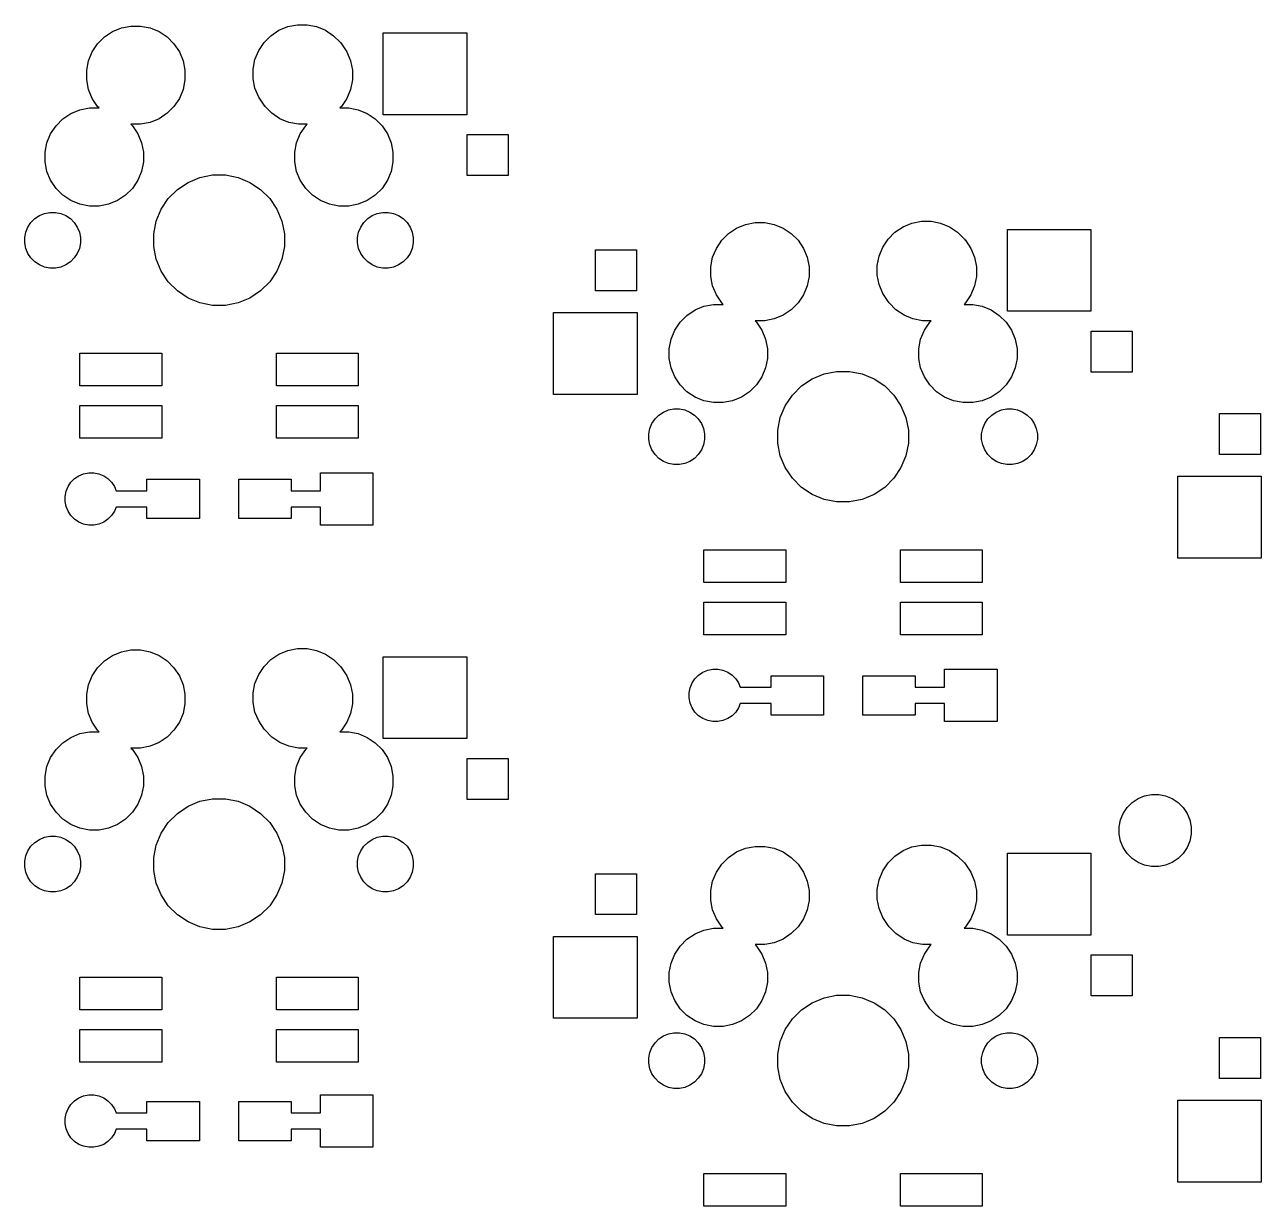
# Model space of a CAD drawing. Extents: x -9 to 124, y -88 to 15.
# Drawn here: x 51.22 to 88.97, y -21.5 to 14.58 of the extents above; entities that cross this region are included whole.
import ezdxf

# ---------------------------------------------------------------- set-up
doc = ezdxf.new("R2010")
doc.units = 0
doc.layers.add('BLACK', color=7, linetype='CONTINUOUS')

msp = doc.modelspace()

# ---------------------------------------------------------------- linework, layer by layer
at = {"layer": 'BLACK', "linetype": 'CONTINUOUS'}
for p, q in [((53.6538, 14.2051), (53.8995, 14.3693)), ((53.8995, 14.3693), (54.1725, 14.4824)), ((54.1725, 14.4824), (54.4623, 14.54)), ((54.4623, 14.54), (54.7577, 14.54)), ((54.7577, 14.54), (55.0475, 14.4824)), ((55.0475, 14.4824), (55.3205, 14.3693)), ((55.3205, 14.3693), (55.5662, 14.2051)), ((58.7338, 14.2451), (58.9795, 14.4093)), ((58.9795, 14.4093), (59.2525, 14.5224)), ((59.2525, 14.5224), (59.5423, 14.58)), ((59.5423, 14.58), (59.8377, 14.58)), ((59.8377, 14.58), (60.1275, 14.5224)), ((60.1275, 14.5224), (60.4005, 14.4093)), ((60.4005, 14.4093), (60.6462, 14.2451)), ((53.2807, 13.7505), (53.4449, 13.9962)), ((53.4449, 13.9962), (53.6538, 14.2051)), ((55.5662, 14.2051), (55.7751, 13.9962)), ((55.7751, 13.9962), (55.9393, 13.7505)), ((58.3607, 13.7905), (58.5249, 14.0362)), ((58.5249, 14.0362), (58.7338, 14.2451)), ((60.6462, 14.2451), (60.8551, 14.0362)), ((60.8551, 14.0362), (60.8753, 14.0061)), ((60.8753, 14.0061), (60.8851, 13.9962)), ((60.8851, 13.9962), (61.0493, 13.7505)), ((62.165, 11.83), (62.165, 14.33)), ((62.165, 14.33), (64.715, 14.33)), ((64.715, 14.33), (64.715, 11.83)), ((53.1676, 13.4775), (53.2807, 13.7505)), ((55.9393, 13.7505), (56.0524, 13.4775)), ((58.2476, 13.5175), (58.3607, 13.7905)), ((61.0493, 13.7505), (61.1624, 13.4775)), ((53.11, 13.1877), (53.1676, 13.4775)), ((56.0524, 13.4775), (56.11, 13.1877)), ((58.19, 13.2277), (58.2476, 13.5175)), ((58.19, 12.9323), (58.19, 13.2277)), ((61.1624, 13.4775), (61.22, 13.1877)), ((53.11, 12.8923), (53.11, 13.1877)), ((53.1676, 12.6025), (53.11, 12.8923)), ((56.11, 12.8923), (56.0524, 12.6025)), ((56.11, 13.1877), (56.11, 12.8923)), ((58.2476, 12.6425), (58.19, 12.9323)), ((61.22, 12.8923), (61.1624, 12.6025)), ((61.22, 13.1877), (61.22, 12.8923)), ((53.2807, 12.3295), (53.1676, 12.6025)), ((56.0524, 12.6025), (55.9393, 12.3295)), ((58.3607, 12.3695), (58.2476, 12.6425)), ((61.1624, 12.6025), (61.0493, 12.3295)), ((53.4449, 12.0838), (53.2807, 12.3295)), ((53.4889, 12.0398), (53.4449, 12.0838)), ((55.7751, 12.0838), (55.5662, 11.8749)), ((55.9393, 12.3295), (55.7751, 12.0838)), ((58.5249, 12.1238), (58.3607, 12.3695)), ((58.5347, 12.1139), (58.5249, 12.1238)), ((58.5549, 12.0838), (58.5347, 12.1139)), ((58.7638, 11.8749), (58.5549, 12.0838)), ((60.8851, 12.0838), (60.8413, 12.04)), ((61.0493, 12.3295), (60.8851, 12.0838)), ((52.1749, 11.4962), (52.3838, 11.7051)), ((52.3838, 11.7051), (52.6295, 11.8693)), ((52.6295, 11.8693), (52.9025, 11.9824)), ((52.9025, 11.9824), (53.1923, 12.04)), ((53.1923, 12.04), (53.4877, 12.04)), ((53.4877, 12.04), (53.4889, 12.0398)), ((55.3205, 11.7107), (55.0475, 11.5976)), ((55.5662, 11.8749), (55.3205, 11.7107)), ((59.0095, 11.7107), (58.7638, 11.8749)), ((59.2825, 11.5976), (59.0095, 11.7107)), ((60.8413, 12.04), (61.1077, 12.04)), ((61.1077, 12.04), (61.3975, 11.9824)), ((61.3975, 11.9824), (61.6705, 11.8693)), ((61.6705, 11.8693), (61.9162, 11.7051)), ((61.9162, 11.7051), (62.1251, 11.4962)), ((64.715, 11.83), (62.165, 11.83)), ((52.0107, 11.2505), (52.1749, 11.4962)), ((54.4623, 11.54), (54.4611, 11.5402)), ((54.4611, 11.5402), (54.5051, 11.4962)), ((54.7577, 11.54), (54.4623, 11.54)), ((54.5051, 11.4962), (54.6693, 11.2505)), ((55.0475, 11.5976), (54.7577, 11.54)), ((59.5723, 11.54), (59.2825, 11.5976)), ((59.8387, 11.54), (59.5723, 11.54)), ((59.6307, 11.2505), (59.7949, 11.4962)), ((59.7949, 11.4962), (59.8387, 11.54)), ((62.1251, 11.4962), (62.2893, 11.2505)), ((51.84, 10.6877), (51.8976, 10.9775)), ((51.8976, 10.9775), (52.0107, 11.2505)), ((54.6693, 11.2505), (54.7824, 10.9775)), ((54.7824, 10.9775), (54.84, 10.6877)), ((59.46, 10.6877), (59.5176, 10.9775)), ((59.5176, 10.9775), (59.6307, 11.2505)), ((62.2893, 11.2505), (62.4024, 10.9775)), ((62.4024, 10.9775), (62.46, 10.6877)), ((64.725, 9.975), (64.725, 11.225)), ((64.725, 11.225), (65.975, 11.225)), ((65.975, 11.225), (65.975, 9.975)), ((51.84, 10.3923), (51.84, 10.6877)), ((54.84, 10.6877), (54.84, 10.3923)), ((59.46, 10.3923), (59.46, 10.6877)), ((62.46, 10.6877), (62.46, 10.3923)), ((51.8976, 10.1025), (51.84, 10.3923)), ((54.84, 10.3923), (54.7824, 10.1025)), ((59.5176, 10.1025), (59.46, 10.3923)), ((62.46, 10.3923), (62.4024, 10.1025)), ((52.0107, 9.82948), (51.8976, 10.1025)), ((52.1749, 9.58381), (52.0107, 9.82948)), ((54.6693, 9.82948), (54.5051, 9.58381)), ((54.7824, 10.1025), (54.6693, 9.82948)), ((56.2055, 9.76697), (56.5684, 9.91728)), ((56.5684, 9.91728), (56.9536, 9.9939)), ((56.9536, 9.9939), (57.3464, 9.9939)), ((57.3464, 9.9939), (57.7316, 9.91728)), ((57.7316, 9.91728), (58.0945, 9.76697)), ((59.6307, 9.82948), (59.5176, 10.1025)), ((59.7949, 9.58381), (59.6307, 9.82948)), ((62.2893, 9.82948), (62.1251, 9.58381)), ((62.4024, 10.1025), (62.2893, 9.82948)), ((65.975, 9.975), (64.725, 9.975)), ((52.3838, 9.37487), (52.1749, 9.58381)), ((54.5051, 9.58381), (54.2962, 9.37487)), ((55.6012, 9.27104), (55.879, 9.54876)), ((55.879, 9.54876), (56.2055, 9.76697)), ((58.0945, 9.76697), (58.421, 9.54876)), ((58.421, 9.54876), (58.6988, 9.27104)), ((60.0038, 9.37487), (59.7949, 9.58381)), ((62.1251, 9.58381), (61.9162, 9.37487)), ((52.6295, 9.21072), (52.3838, 9.37487)), ((52.9025, 9.09764), (52.6295, 9.21072)), ((53.1923, 9.04), (52.9025, 9.09764)), ((53.7775, 9.09764), (53.4877, 9.04)), ((54.0505, 9.21072), (53.7775, 9.09764)), ((54.2962, 9.37487), (54.0505, 9.21072)), ((55.383, 8.94447), (55.6012, 9.27104)), ((58.6988, 9.27104), (58.917, 8.94447)), ((60.2495, 9.21072), (60.0038, 9.37487)), ((60.5225, 9.09764), (60.2495, 9.21072)), ((60.8123, 9.04), (60.5225, 9.09764)), ((61.3975, 9.09764), (61.1077, 9.04)), ((61.6705, 9.21072), (61.3975, 9.09764)), ((61.9162, 9.37487), (61.6705, 9.21072)), ((51.5276, 8.66094), (51.6669, 8.75406)), ((51.6669, 8.75406), (51.8218, 8.8182)), ((51.8218, 8.8182), (51.9862, 8.8509)), ((51.9862, 8.8509), (52.1538, 8.8509)), ((52.1538, 8.8509), (52.3182, 8.8182)), ((52.3182, 8.8182), (52.4731, 8.75406)), ((52.4731, 8.75406), (52.6124, 8.66094)), ((53.4877, 9.04), (53.1923, 9.04)), ((55.2327, 8.5816), (55.383, 8.94447)), ((58.917, 8.94447), (59.0673, 8.5816)), ((61.1077, 9.04), (60.8123, 9.04)), ((61.6876, 8.66094), (61.8269, 8.75406)), ((61.8269, 8.75406), (61.9818, 8.8182)), ((61.9818, 8.8182), (62.1462, 8.8509)), ((62.1462, 8.8509), (62.3138, 8.8509)), ((62.3138, 8.8509), (62.4782, 8.8182)), ((62.4782, 8.8182), (62.6331, 8.75406)), ((62.6331, 8.75406), (62.7724, 8.66094)), ((51.2518, 8.2482), (51.3159, 8.40305)), ((51.3159, 8.40305), (51.4091, 8.54242)), ((51.4091, 8.54242), (51.5276, 8.66094)), ((52.6124, 8.66094), (52.7309, 8.54242)), ((52.7309, 8.54242), (52.8241, 8.40305)), ((52.8241, 8.40305), (52.8882, 8.2482)), ((55.1561, 8.19638), (55.2327, 8.5816)), ((59.0673, 8.5816), (59.1439, 8.19638)), ((61.4118, 8.2482), (61.4759, 8.40305)), ((61.4759, 8.40305), (61.5691, 8.54242)), ((61.5691, 8.54242), (61.6876, 8.66094)), ((62.7724, 8.66094), (62.8909, 8.54242)), ((62.8909, 8.54242), (62.9841, 8.40305)), ((62.9841, 8.40305), (63.0482, 8.2482)), ((72.7038, 8.20513), (72.9495, 8.36928)), ((72.9495, 8.36928), (73.2225, 8.48236)), ((73.2225, 8.48236), (73.5123, 8.54)), ((73.5123, 8.54), (73.8077, 8.54)), ((73.8077, 8.54), (74.0975, 8.48236)), ((74.0975, 8.48236), (74.3705, 8.36928)), ((74.3705, 8.36928), (74.6162, 8.20513)), ((77.7838, 8.24513), (78.0295, 8.40928)), ((78.0295, 8.40928), (78.3025, 8.52236)), ((78.3025, 8.52236), (78.5923, 8.58)), ((78.5923, 8.58), (78.8877, 8.58)), ((78.8877, 8.58), (79.1775, 8.52236)), ((79.1775, 8.52236), (79.4505, 8.40928)), ((79.4505, 8.40928), (79.6962, 8.24513)), ((81.215, 5.83), (81.215, 8.33)), ((81.215, 8.33), (83.765, 8.33)), ((83.765, 8.33), (83.765, 5.83)), ((51.2191, 8.08381), (51.2518, 8.2482)), ((51.2191, 7.91619), (51.2191, 8.08381)), ((52.8882, 8.2482), (52.9209, 8.08381)), ((52.9209, 8.08381), (52.9209, 7.91619)), ((55.1561, 7.80362), (55.1561, 8.19638)), ((59.1439, 8.19638), (59.1439, 7.80362)), ((61.3791, 8.08381), (61.4118, 8.2482)), ((61.3791, 7.91619), (61.3791, 8.08381)), ((63.0482, 8.2482), (63.0809, 8.08381)), ((63.0809, 8.08381), (63.0809, 7.91619)), ((72.3307, 7.75052), (72.4949, 7.99619)), ((72.4949, 7.99619), (72.7038, 8.20513)), ((74.6162, 8.20513), (74.8251, 7.99619)), ((74.8251, 7.99619), (74.9893, 7.75052)), ((77.4107, 7.79052), (77.5749, 8.03619)), ((77.5749, 8.03619), (77.7838, 8.24513)), ((79.6962, 8.24513), (79.9051, 8.03619)), ((79.9051, 8.03619), (79.9253, 8.00606)), ((79.9253, 8.00606), (79.9351, 7.99619)), ((79.9351, 7.99619), (80.0993, 7.75052)), ((51.2518, 7.7518), (51.2191, 7.91619)), ((51.3159, 7.59695), (51.2518, 7.7518)), ((51.4091, 7.45758), (51.3159, 7.59695)), ((52.8241, 7.59695), (52.7309, 7.45758)), ((52.8882, 7.7518), (52.8241, 7.59695)), ((52.9209, 7.91619), (52.8882, 7.7518)), ((55.2327, 7.4184), (55.1561, 7.80362)), ((59.1439, 7.80362), (59.0673, 7.4184)), ((61.4118, 7.7518), (61.3791, 7.91619)), ((61.4759, 7.59695), (61.4118, 7.7518)), ((61.5691, 7.45758), (61.4759, 7.59695)), ((62.9841, 7.59695), (62.8909, 7.45758)), ((63.0482, 7.7518), (62.9841, 7.59695)), ((63.0809, 7.91619), (63.0482, 7.7518)), ((68.645, 6.455), (68.645, 7.705)), ((68.645, 7.705), (69.895, 7.705)), ((69.895, 7.705), (69.895, 6.455)), ((72.2176, 7.47753), (72.3307, 7.75052)), ((74.9893, 7.75052), (75.1024, 7.47753)), ((77.2976, 7.51753), (77.4107, 7.79052)), ((80.0993, 7.75052), (80.2124, 7.47753)), ((51.5276, 7.33906), (51.4091, 7.45758)), ((51.6669, 7.24594), (51.5276, 7.33906)), ((51.8218, 7.1818), (51.6669, 7.24594)), ((51.9862, 7.1491), (51.8218, 7.1818)), ((52.3182, 7.1818), (52.1538, 7.1491)), ((52.4731, 7.24594), (52.3182, 7.1818)), ((52.6124, 7.33906), (52.4731, 7.24594)), ((52.7309, 7.45758), (52.6124, 7.33906)), ((55.383, 7.05553), (55.2327, 7.4184)), ((59.0673, 7.4184), (58.917, 7.05553)), ((61.6876, 7.33906), (61.5691, 7.45758)), ((61.8269, 7.24594), (61.6876, 7.33906)), ((61.9818, 7.1818), (61.8269, 7.24594)), ((62.1462, 7.1491), (61.9818, 7.1818)), ((62.4782, 7.1818), (62.3138, 7.1491)), ((62.6331, 7.24594), (62.4782, 7.1818)), ((62.7724, 7.33906), (62.6331, 7.24594)), ((62.8909, 7.45758), (62.7724, 7.33906)), ((72.16, 7.18774), (72.2176, 7.47753)), ((72.16, 6.89226), (72.16, 7.18774)), ((75.1024, 7.47753), (75.16, 7.18774)), ((75.16, 7.18774), (75.16, 6.89226)), ((77.24, 7.22774), (77.2976, 7.51753)), ((77.24, 6.93226), (77.24, 7.22774)), ((80.2124, 7.47753), (80.27, 7.18774)), ((80.27, 7.18774), (80.27, 6.89226)), ((52.1538, 7.1491), (51.9862, 7.1491)), ((55.6012, 6.72896), (55.383, 7.05553)), ((58.917, 7.05553), (58.6988, 6.72896)), ((62.3138, 7.1491), (62.1462, 7.1491)), ((72.2176, 6.60247), (72.16, 6.89226)), ((75.16, 6.89226), (75.1024, 6.60247)), ((77.2976, 6.64247), (77.24, 6.93226)), ((80.27, 6.89226), (80.2124, 6.60247)), ((55.879, 6.45124), (55.6012, 6.72896)), ((56.2055, 6.23303), (55.879, 6.45124)), ((58.421, 6.45124), (58.0945, 6.23303)), ((58.6988, 6.72896), (58.421, 6.45124)), ((69.895, 6.455), (68.645, 6.455)), ((72.3307, 6.32948), (72.2176, 6.60247)), ((75.1024, 6.60247), (74.9893, 6.32948)), ((77.4107, 6.36948), (77.2976, 6.64247)), ((80.2124, 6.60247), (80.0993, 6.32948)), ((56.5684, 6.08272), (56.2055, 6.23303)), ((56.9536, 6.0061), (56.5684, 6.08272)), ((57.7316, 6.08272), (57.3464, 6.0061)), ((58.0945, 6.23303), (57.7316, 6.08272)), ((71.9525, 5.98236), (72.2423, 6.04)), ((72.2423, 6.04), (72.5377, 6.04)), ((72.4949, 6.08381), (72.3307, 6.32948)), ((72.5389, 6.03977), (72.4949, 6.08381)), ((72.5377, 6.04), (72.5389, 6.03977)), ((74.8251, 6.08381), (74.6162, 5.87487)), ((74.9893, 6.32948), (74.8251, 6.08381)), ((77.5749, 6.12381), (77.4107, 6.36948)), ((77.5847, 6.11394), (77.5749, 6.12381)), ((77.6049, 6.08381), (77.5847, 6.11394)), ((77.8138, 5.87487), (77.6049, 6.08381)), ((79.9351, 6.08381), (79.8913, 6.04)), ((79.8913, 6.04), (80.1577, 6.04)), ((80.0993, 6.32948), (79.9351, 6.08381)), ((80.1577, 6.04), (80.4475, 5.98236)), ((57.3464, 6.0061), (56.9536, 6.0061)), ((67.365, 3.29), (67.365, 5.79)), ((67.365, 5.79), (69.915, 5.79)), ((69.915, 5.79), (69.915, 3.29)), ((71.2249, 5.49619), (71.4338, 5.70513)), ((71.4338, 5.70513), (71.6795, 5.86928)), ((71.6795, 5.86928), (71.9525, 5.98236)), ((74.3705, 5.71072), (74.0975, 5.59764)), ((74.6162, 5.87487), (74.3705, 5.71072)), ((78.0595, 5.71072), (77.8138, 5.87487)), ((78.3325, 5.59764), (78.0595, 5.71072)), ((80.4475, 5.98236), (80.7205, 5.86928)), ((80.7205, 5.86928), (80.9662, 5.70513)), ((80.9662, 5.70513), (81.1751, 5.49619)), ((83.765, 5.83), (81.215, 5.83)), ((71.0607, 5.25052), (71.2249, 5.49619)), ((73.5123, 5.54), (73.5111, 5.54023)), ((73.5111, 5.54023), (73.5551, 5.49619)), ((73.8077, 5.54), (73.5123, 5.54)), ((73.5551, 5.49619), (73.7193, 5.25052)), ((74.0975, 5.59764), (73.8077, 5.54)), ((78.6223, 5.54), (78.3325, 5.59764)), ((78.8887, 5.54), (78.6223, 5.54)), ((78.6807, 5.25052), (78.8449, 5.49619)), ((78.8449, 5.49619), (78.8887, 5.54)), ((81.1751, 5.49619), (81.3393, 5.25052)), ((70.89, 4.68774), (70.9476, 4.97753)), ((70.9476, 4.97753), (71.0607, 5.25052)), ((73.7193, 5.25052), (73.8324, 4.97753)), ((73.8324, 4.97753), (73.89, 4.68774)), ((78.51, 4.68774), (78.5676, 4.97753)), ((78.5676, 4.97753), (78.6807, 5.25052)), ((81.3393, 5.25052), (81.4524, 4.97753)), ((81.4524, 4.97753), (81.51, 4.68774)), ((83.775, 3.975), (83.775, 5.225)), ((83.775, 5.225), (85.025, 5.225)), ((85.025, 5.225), (85.025, 3.975)), ((52.9, 3.55), (52.9, 4.55)), ((52.9, 4.55), (55.4, 4.55)), ((55.4, 4.55), (55.4, 3.55)), ((58.9, 3.55), (58.9, 4.55)), ((58.9, 4.55), (61.4, 4.55)), ((61.4, 4.55), (61.4, 3.55)), ((70.89, 4.39226), (70.89, 4.68774)), ((73.89, 4.68774), (73.89, 4.39226)), ((78.51, 4.39226), (78.51, 4.68774)), ((81.51, 4.68774), (81.51, 4.39226)), ((70.9476, 4.10247), (70.89, 4.39226)), ((73.89, 4.39226), (73.8324, 4.10247)), ((78.5676, 4.10247), (78.51, 4.39226)), ((81.51, 4.39226), (81.4524, 4.10247)), ((71.0607, 3.82948), (70.9476, 4.10247)), ((71.2249, 3.58381), (71.0607, 3.82948)), ((73.7193, 3.82948), (73.5551, 3.58381)), ((73.8324, 4.10247), (73.7193, 3.82948)), ((75.2555, 3.76697), (75.6184, 3.91728)), ((75.6184, 3.91728), (76.0036, 3.9939)), ((76.0036, 3.9939), (76.3964, 3.9939)), ((76.3964, 3.9939), (76.7816, 3.91728)), ((76.7816, 3.91728), (77.1445, 3.76697)), ((78.6807, 3.82948), (78.5676, 4.10247)), ((78.8449, 3.58381), (78.6807, 3.82948)), ((81.3393, 3.82948), (81.1751, 3.58381)), ((81.4524, 4.10247), (81.3393, 3.82948)), ((85.025, 3.975), (83.775, 3.975)), ((55.4, 3.55), (52.9, 3.55)), ((61.4, 3.55), (58.9, 3.55)), ((71.4338, 3.37487), (71.2249, 3.58381)), ((73.5551, 3.58381), (73.3462, 3.37487)), ((74.6512, 3.27104), (74.929, 3.54876)), ((74.929, 3.54876), (75.2555, 3.76697)), ((77.1445, 3.76697), (77.471, 3.54876)), ((77.471, 3.54876), (77.7488, 3.27104)), ((79.0538, 3.37487), (78.8449, 3.58381)), ((81.1751, 3.58381), (80.9662, 3.37487)), ((69.915, 3.29), (67.365, 3.29)), ((71.6795, 3.21072), (71.4338, 3.37487)), ((71.9525, 3.09764), (71.6795, 3.21072)), ((72.2423, 3.04), (71.9525, 3.09764)), ((72.5377, 3.04), (72.2423, 3.04)), ((72.8275, 3.09764), (72.5377, 3.04)), ((73.1005, 3.21072), (72.8275, 3.09764)), ((73.3462, 3.37487), (73.1005, 3.21072)), ((74.433, 2.94447), (74.6512, 3.27104)), ((77.7488, 3.27104), (77.967, 2.94447)), ((79.2995, 3.21072), (79.0538, 3.37487)), ((79.5725, 3.09764), (79.2995, 3.21072)), ((79.8623, 3.04), (79.5725, 3.09764)), ((80.1577, 3.04), (79.8623, 3.04)), ((80.4475, 3.09764), (80.1577, 3.04)), ((80.7205, 3.21072), (80.4475, 3.09764)), ((80.9662, 3.37487), (80.7205, 3.21072)), ((52.9, 1.95), (52.9, 2.95)), ((52.9, 2.95), (55.4, 2.95)), ((55.4, 2.95), (55.4, 1.95)), ((58.9, 1.95), (58.9, 2.95)), ((58.9, 2.95), (61.4, 2.95)), ((61.4, 2.95), (61.4, 1.95)), ((70.4591, 2.54242), (70.5776, 2.66094)), ((70.5776, 2.66094), (70.7169, 2.75406)), ((70.7169, 2.75406), (70.8718, 2.8182)), ((70.8718, 2.8182), (71.0362, 2.8509)), ((71.0362, 2.8509), (71.2038, 2.8509)), ((71.2038, 2.8509), (71.3682, 2.8182)), ((71.3682, 2.8182), (71.5231, 2.75406)), ((71.5231, 2.75406), (71.6624, 2.66094)), ((71.6624, 2.66094), (71.7809, 2.54242)), ((74.2827, 2.5816), (74.433, 2.94447)), ((77.967, 2.94447), (78.1173, 2.5816)), ((80.6191, 2.54242), (80.7376, 2.66094)), ((80.7376, 2.66094), (80.8769, 2.75406)), ((80.8769, 2.75406), (81.0318, 2.8182)), ((81.0318, 2.8182), (81.1962, 2.8509)), ((81.1962, 2.8509), (81.3638, 2.8509)), ((81.3638, 2.8509), (81.5282, 2.8182)), ((81.5282, 2.8182), (81.6831, 2.75406)), ((81.6831, 2.75406), (81.8224, 2.66094)), ((81.8224, 2.66094), (81.9409, 2.54242)), ((87.695, 1.455), (87.695, 2.705)), ((87.695, 2.705), (88.945, 2.705)), ((88.945, 2.705), (88.945, 1.455)), ((70.3018, 2.2482), (70.3659, 2.40305)), ((70.3659, 2.40305), (70.4591, 2.54242)), ((71.7809, 2.54242), (71.8741, 2.40305)), ((71.8741, 2.40305), (71.9382, 2.2482)), ((74.2061, 2.19638), (74.2827, 2.5816)), ((78.1173, 2.5816), (78.1939, 2.19638)), ((80.4618, 2.2482), (80.5259, 2.40305)), ((80.5259, 2.40305), (80.6191, 2.54242)), ((81.9409, 2.54242), (82.0341, 2.40305)), ((82.0341, 2.40305), (82.0982, 2.2482)), ((55.4, 1.95), (52.9, 1.95)), ((61.4, 1.95), (58.9, 1.95)), ((70.2691, 2.08381), (70.3018, 2.2482)), ((70.2691, 1.91619), (70.2691, 2.08381)), ((70.3018, 1.7518), (70.2691, 1.91619)), ((71.9382, 2.2482), (71.9709, 2.08381)), ((71.9709, 1.91619), (71.9382, 1.7518)), ((71.9709, 2.08381), (71.9709, 1.91619)), ((74.2061, 1.80362), (74.2061, 2.19638)), ((78.1939, 2.19638), (78.1939, 1.80362)), ((80.4291, 2.08381), (80.4618, 2.2482)), ((80.4291, 1.91619), (80.4291, 2.08381)), ((80.4618, 1.7518), (80.4291, 1.91619)), ((82.0982, 2.2482), (82.1309, 2.08381)), ((82.1309, 1.91619), (82.0982, 1.7518)), ((82.1309, 2.08381), (82.1309, 1.91619)), ((70.3659, 1.59695), (70.3018, 1.7518)), ((70.4591, 1.45758), (70.3659, 1.59695)), ((71.8741, 1.59695), (71.7809, 1.45758)), ((71.9382, 1.7518), (71.8741, 1.59695)), ((74.2827, 1.4184), (74.2061, 1.80362)), ((78.1939, 1.80362), (78.1173, 1.4184)), ((80.5259, 1.59695), (80.4618, 1.7518)), ((80.6191, 1.45758), (80.5259, 1.59695)), ((82.0341, 1.59695), (81.9409, 1.45758)), ((82.0982, 1.7518), (82.0341, 1.59695)), ((70.5776, 1.33906), (70.4591, 1.45758)), ((70.7169, 1.24594), (70.5776, 1.33906)), ((70.8718, 1.1818), (70.7169, 1.24594)), ((71.0362, 1.1491), (70.8718, 1.1818)), ((71.2038, 1.1491), (71.0362, 1.1491)), ((71.3682, 1.1818), (71.2038, 1.1491)), ((71.5231, 1.24594), (71.3682, 1.1818)), ((71.6624, 1.33906), (71.5231, 1.24594)), ((71.7809, 1.45758), (71.6624, 1.33906)), ((74.433, 1.05553), (74.2827, 1.4184)), ((78.1173, 1.4184), (77.967, 1.05553)), ((80.7376, 1.33906), (80.6191, 1.45758)), ((80.8769, 1.24594), (80.7376, 1.33906)), ((81.0318, 1.1818), (80.8769, 1.24594)), ((81.1962, 1.1491), (81.0318, 1.1818)), ((81.3638, 1.1491), (81.1962, 1.1491)), ((81.5282, 1.1818), (81.3638, 1.1491)), ((81.6831, 1.24594), (81.5282, 1.1818)), ((81.8224, 1.33906), (81.6831, 1.24594)), ((81.9409, 1.45758), (81.8224, 1.33906)), ((88.945, 1.455), (87.695, 1.455)), ((52.74, 0.7214), (52.8711, 0.80895)), ((52.8711, 0.80895), (53.0166, 0.86926)), ((53.0166, 0.86926), (53.1712, 0.9)), ((53.1712, 0.9), (53.3288, 0.9)), ((53.3288, 0.9), (53.4834, 0.86926)), ((53.4834, 0.86926), (53.6289, 0.80895)), ((53.6289, 0.80895), (53.76, 0.7214)), ((60.25, 0.35), (60.25, 0.9)), ((60.25, 0.9), (61.85, 0.9)), ((61.85, 0.9), (61.85, -0.7)), ((74.6512, 0.72896), (74.433, 1.05553)), ((77.967, 1.05553), (77.7488, 0.72896)), ((86.415, -1.71), (86.415, 0.79)), ((86.415, 0.79), (88.965, 0.79)), ((88.965, 0.79), (88.965, -1.71)), ((52.4807, 0.33335), (52.541, 0.47894)), ((52.541, 0.47894), (52.6286, 0.60997)), ((52.6286, 0.60997), (52.74, 0.7214)), ((53.76, 0.7214), (53.8714, 0.60997)), ((53.8714, 0.60997), (53.959, 0.47894)), ((53.959, 0.47894), (54.0124, 0.35)), ((54.95, 0.35), (54.95, 0.7)), ((54.95, 0.7), (56.55, 0.7)), ((56.55, 0.7), (56.55, -0.5)), ((57.75, -0.5), (57.75, 0.7)), ((57.75, 0.7), (59.35, 0.7)), ((59.35, 0.7), (59.35, 0.35)), ((74.929, 0.45124), (74.6512, 0.72896)), ((75.2555, 0.23303), (74.929, 0.45124)), ((77.471, 0.45124), (77.1445, 0.23303)), ((77.7488, 0.72896), (77.471, 0.45124)), ((52.45, 0.17879), (52.4807, 0.33335)), ((52.45, 0.02121), (52.45, 0.17879)), ((52.4807, -0.13335), (52.45, 0.02121)), ((54.0124, 0.35), (54.95, 0.35)), ((59.35, 0.35), (60.25, 0.35)), ((75.6184, 0.08272), (75.2555, 0.23303)), ((76.0036, 0.0061), (75.6184, 0.08272)), ((76.3964, 0.0061), (76.0036, 0.0061)), ((76.7816, 0.08272), (76.3964, 0.0061)), ((77.1445, 0.23303), (76.7816, 0.08272)), ((52.541, -0.27894), (52.4807, -0.13335)), ((52.6286, -0.40997), (52.541, -0.27894)), ((53.959, -0.27894), (53.8714, -0.40997)), ((54.0124, -0.15), (53.959, -0.27894)), ((54.95, -0.15), (54.0124, -0.15)), ((54.95, -0.5), (54.95, -0.15)), ((60.25, -0.15), (59.35, -0.15)), ((59.35, -0.15), (59.35, -0.5)), ((60.25, -0.7), (60.25, -0.15)), ((52.74, -0.5214), (52.6286, -0.40997)), ((52.8711, -0.60895), (52.74, -0.5214)), ((53.0166, -0.66926), (52.8711, -0.60895)), ((53.1712, -0.7), (53.0166, -0.66926)), ((53.3288, -0.7), (53.1712, -0.7)), ((53.4834, -0.66926), (53.3288, -0.7)), ((53.6289, -0.60895), (53.4834, -0.66926)), ((53.76, -0.5214), (53.6289, -0.60895)), ((53.8714, -0.40997), (53.76, -0.5214)), ((56.55, -0.5), (54.95, -0.5)), ((59.35, -0.5), (57.75, -0.5)), ((61.85, -0.7), (60.25, -0.7)), ((71.95, -2.45), (71.95, -1.45)), ((71.95, -1.45), (74.45, -1.45)), ((74.45, -1.45), (74.45, -2.45)), ((77.95, -2.45), (77.95, -1.45)), ((77.95, -1.45), (80.45, -1.45)), ((80.45, -1.45), (80.45, -2.45)), ((88.965, -1.71), (86.415, -1.71)), ((74.45, -2.45), (71.95, -2.45)), ((80.45, -2.45), (77.95, -2.45)), ((71.95, -4.05), (71.95, -3.05)), ((71.95, -3.05), (74.45, -3.05)), ((74.45, -3.05), (74.45, -4.05)), ((77.95, -4.05), (77.95, -3.05)), ((77.95, -3.05), (80.45, -3.05)), ((80.45, -3.05), (80.45, -4.05)), ((74.45, -4.05), (71.95, -4.05)), ((80.45, -4.05), (77.95, -4.05)), ((54.1725, -4.56764), (54.4623, -4.51)), ((54.4623, -4.51), (54.7577, -4.51)), ((54.7577, -4.51), (55.0475, -4.56764)), ((58.9795, -4.64072), (59.2525, -4.52764)), ((59.2525, -4.52764), (59.5423, -4.47)), ((59.5423, -4.47), (59.8377, -4.47)), ((59.8377, -4.47), (60.1275, -4.52764)), ((60.1275, -4.52764), (60.4005, -4.64072)), ((53.4449, -5.05381), (53.6538, -4.84487)), ((53.6538, -4.84487), (53.8995, -4.68072)), ((53.8995, -4.68072), (54.1725, -4.56764)), ((55.0475, -4.56764), (55.3205, -4.68072)), ((55.3205, -4.68072), (55.5662, -4.84487)), ((55.5662, -4.84487), (55.7751, -5.05381)), ((58.5249, -5.01381), (58.7338, -4.80487)), ((58.7338, -4.80487), (58.9795, -4.64072)), ((60.4005, -4.64072), (60.6462, -4.80487)), ((60.6462, -4.80487), (60.8551, -5.01381)), ((62.165, -7.22), (62.165, -4.72)), ((62.165, -4.72), (64.715, -4.72)), ((64.715, -4.72), (64.715, -7.22)), ((53.2807, -5.29948), (53.4449, -5.05381)), ((55.7751, -5.05381), (55.9393, -5.29948)), ((58.2476, -5.53247), (58.3607, -5.25948)), ((58.3607, -5.25948), (58.5249, -5.01381)), ((60.8551, -5.01381), (60.8753, -5.04394)), ((60.8753, -5.04394), (60.8851, -5.05381)), ((60.8851, -5.05381), (61.0493, -5.29948)), ((71.6786, -5.39003), (71.79, -5.2786)), ((71.79, -5.2786), (71.9211, -5.19105)), ((71.9211, -5.19105), (72.0666, -5.13074)), ((72.0666, -5.13074), (72.2212, -5.1)), ((72.2212, -5.1), (72.3788, -5.1)), ((72.3788, -5.1), (72.5334, -5.13074)), ((72.5334, -5.13074), (72.6789, -5.19105)), ((72.6789, -5.19105), (72.81, -5.2786)), ((72.81, -5.2786), (72.9214, -5.39003)), ((79.3, -5.65), (79.3, -5.1)), ((79.3, -5.1), (80.9, -5.1)), ((80.9, -5.1), (80.9, -6.7)), ((53.11, -5.86226), (53.1676, -5.57247)), ((53.1676, -5.57247), (53.2807, -5.29948)), ((55.9393, -5.29948), (56.0524, -5.57247)), ((56.0524, -5.57247), (56.11, -5.86226)), ((58.19, -5.82226), (58.2476, -5.53247)), ((61.0493, -5.29948), (61.1624, -5.57247)), ((61.1624, -5.57247), (61.22, -5.86226)), ((71.5307, -5.66665), (71.591, -5.52106)), ((71.591, -5.52106), (71.6786, -5.39003)), ((72.9214, -5.39003), (73.009, -5.52106)), ((73.009, -5.52106), (73.0624, -5.65)), ((73.0624, -5.65), (74, -5.65)), ((74, -5.65), (74, -5.3)), ((74, -5.3), (75.6, -5.3)), ((75.6, -5.3), (75.6, -6.5)), ((76.8, -6.5), (76.8, -5.3)), ((76.8, -5.3), (78.4, -5.3)), ((78.4, -5.3), (78.4, -5.65)), ((78.4, -5.65), (79.3, -5.65)), ((53.11, -6.15774), (53.11, -5.86226)), ((56.11, -5.86226), (56.11, -6.15774)), ((58.19, -6.11774), (58.19, -5.82226)), ((61.22, -5.86226), (61.22, -6.15774)), ((71.5, -5.82121), (71.5307, -5.66665)), ((71.5, -5.97879), (71.5, -5.82121)), ((71.5307, -6.13335), (71.5, -5.97879)), ((53.1676, -6.44753), (53.11, -6.15774)), ((56.11, -6.15774), (56.0524, -6.44753)), ((58.2476, -6.40753), (58.19, -6.11774)), ((58.3607, -6.68052), (58.2476, -6.40753)), ((61.22, -6.15774), (61.1624, -6.44753)), ((71.591, -6.27894), (71.5307, -6.13335)), ((71.6786, -6.40997), (71.591, -6.27894)), ((71.79, -6.5214), (71.6786, -6.40997)), ((72.9214, -6.40997), (72.81, -6.5214)), ((73.009, -6.27894), (72.9214, -6.40997)), ((73.0624, -6.15), (73.009, -6.27894)), ((74, -6.15), (73.0624, -6.15)), ((74, -6.5), (74, -6.15)), ((79.3, -6.15), (78.4, -6.15)), ((78.4, -6.15), (78.4, -6.5)), ((79.3, -6.7), (79.3, -6.15)), ((53.2807, -6.72052), (53.1676, -6.44753)), ((53.4449, -6.96619), (53.2807, -6.72052)), ((55.9393, -6.72052), (55.7751, -6.96619)), ((56.0524, -6.44753), (55.9393, -6.72052)), ((58.5249, -6.92619), (58.3607, -6.68052)), ((61.0493, -6.72052), (60.8851, -6.96619)), ((61.1624, -6.44753), (61.0493, -6.72052)), ((71.9211, -6.60895), (71.79, -6.5214)), ((72.0666, -6.66926), (71.9211, -6.60895)), ((72.2212, -6.7), (72.0666, -6.66926)), ((72.3788, -6.7), (72.2212, -6.7)), ((72.5334, -6.66926), (72.3788, -6.7)), ((72.6789, -6.60895), (72.5334, -6.66926)), ((72.81, -6.5214), (72.6789, -6.60895)), ((75.6, -6.5), (74, -6.5)), ((78.4, -6.5), (76.8, -6.5)), ((80.9, -6.7), (79.3, -6.7)), ((52.6295, -7.18072), (52.9025, -7.06764)), ((52.9025, -7.06764), (53.1923, -7.01)), ((53.1923, -7.01), (53.4877, -7.01)), ((53.4889, -7.01023), (53.4449, -6.96619)), ((53.4877, -7.01), (53.4889, -7.01023)), ((55.7751, -6.96619), (55.5662, -7.17513)), ((58.5347, -6.93606), (58.5249, -6.92619)), ((58.5549, -6.96619), (58.5347, -6.93606)), ((58.7638, -7.17513), (58.5549, -6.96619)), ((60.8851, -6.96619), (60.8413, -7.01)), ((60.8413, -7.01), (61.1077, -7.01)), ((61.1077, -7.01), (61.3975, -7.06764)), ((61.3975, -7.06764), (61.6705, -7.18072)), ((52.1749, -7.55381), (52.3838, -7.34487)), ((52.3838, -7.34487), (52.6295, -7.18072)), ((54.4623, -7.51), (54.4611, -7.50977)), ((54.4611, -7.50977), (54.5051, -7.55381)), ((54.7577, -7.51), (54.4623, -7.51)), ((55.0475, -7.45236), (54.7577, -7.51)), ((55.3205, -7.33928), (55.0475, -7.45236)), ((55.5662, -7.17513), (55.3205, -7.33928)), ((59.0095, -7.33928), (58.7638, -7.17513)), ((59.2825, -7.45236), (59.0095, -7.33928)), ((59.5723, -7.51), (59.2825, -7.45236)), ((59.8387, -7.51), (59.5723, -7.51)), ((59.7949, -7.55381), (59.8387, -7.51)), ((61.6705, -7.18072), (61.9162, -7.34487)), ((61.9162, -7.34487), (62.1251, -7.55381)), ((64.715, -7.22), (62.165, -7.22)), ((51.8976, -8.07247), (52.0107, -7.79948)), ((52.0107, -7.79948), (52.1749, -7.55381)), ((54.5051, -7.55381), (54.6693, -7.79948)), ((54.6693, -7.79948), (54.7824, -8.07247)), ((59.5176, -8.07247), (59.6307, -7.79948)), ((59.6307, -7.79948), (59.7949, -7.55381)), ((62.1251, -7.55381), (62.2893, -7.79948)), ((62.2893, -7.79948), (62.4024, -8.07247)), ((64.725, -9.075), (64.725, -7.825)), ((64.725, -7.825), (65.975, -7.825)), ((65.975, -7.825), (65.975, -9.075)), ((51.84, -8.36226), (51.8976, -8.07247)), ((54.7824, -8.07247), (54.84, -8.36226)), ((59.46, -8.36226), (59.5176, -8.07247)), ((62.4024, -8.07247), (62.46, -8.36226)), ((51.84, -8.65774), (51.84, -8.36226)), ((51.8976, -8.94753), (51.84, -8.65774)), ((54.84, -8.65774), (54.7824, -8.94753)), ((54.84, -8.36226), (54.84, -8.65774)), ((59.46, -8.65774), (59.46, -8.36226)), ((59.5176, -8.94753), (59.46, -8.65774)), ((62.46, -8.65774), (62.4024, -8.94753)), ((62.46, -8.36226), (62.46, -8.65774)), ((52.0107, -9.22052), (51.8976, -8.94753)), ((54.7824, -8.94753), (54.6693, -9.22052)), ((56.5684, -9.13272), (56.9536, -9.0561)), ((56.9536, -9.0561), (57.3464, -9.0561)), ((57.3464, -9.0561), (57.7316, -9.13272)), ((59.6307, -9.22052), (59.5176, -8.94753)), ((62.4024, -8.94753), (62.2893, -9.22052)), ((85.0238, -9.17057), (85.204, -9.05019)), ((85.204, -9.05019), (85.4041, -8.96727)), ((85.4041, -8.96727), (85.6167, -8.925)), ((85.6167, -8.925), (85.8333, -8.925)), ((85.8333, -8.925), (86.0459, -8.96727)), ((86.0459, -8.96727), (86.246, -9.05019)), ((86.246, -9.05019), (86.4262, -9.17057)), ((52.1749, -9.46619), (52.0107, -9.22052)), ((54.6693, -9.22052), (54.5051, -9.46619)), ((55.879, -9.50124), (56.2055, -9.28303)), ((56.2055, -9.28303), (56.5684, -9.13272)), ((57.7316, -9.13272), (58.0945, -9.28303)), ((58.0945, -9.28303), (58.421, -9.50124)), ((59.7949, -9.46619), (59.6307, -9.22052)), ((62.2893, -9.22052), (62.1251, -9.46619)), ((65.975, -9.075), (64.725, -9.075)), ((84.7502, -9.50395), (84.8706, -9.32379)), ((84.8706, -9.32379), (85.0238, -9.17057)), ((86.4262, -9.17057), (86.5794, -9.32379)), ((86.5794, -9.32379), (86.6998, -9.50395)), ((52.3838, -9.67513), (52.1749, -9.46619)), ((52.6295, -9.83928), (52.3838, -9.67513)), ((54.2962, -9.67513), (54.0505, -9.83928)), ((54.5051, -9.46619), (54.2962, -9.67513)), ((55.383, -10.1055), (55.6012, -9.77896)), ((55.6012, -9.77896), (55.879, -9.50124)), ((58.421, -9.50124), (58.6988, -9.77896)), ((58.6988, -9.77896), (58.917, -10.1055)), ((60.0038, -9.67513), (59.7949, -9.46619)), ((60.2495, -9.83928), (60.0038, -9.67513)), ((61.9162, -9.67513), (61.6705, -9.83928)), ((62.1251, -9.46619), (61.9162, -9.67513)), ((84.625, -9.91666), (84.6673, -9.70414)), ((84.6673, -9.70414), (84.7502, -9.50395)), ((86.6998, -9.50395), (86.7827, -9.70414)), ((86.7827, -9.70414), (86.825, -9.91666)), ((52.9025, -9.95236), (52.6295, -9.83928)), ((53.1923, -10.01), (52.9025, -9.95236)), ((53.4877, -10.01), (53.1923, -10.01)), ((53.7775, -9.95236), (53.4877, -10.01)), ((54.0505, -9.83928), (53.7775, -9.95236)), ((55.2327, -10.4684), (55.383, -10.1055)), ((58.917, -10.1055), (59.0673, -10.4684)), ((60.5225, -9.95236), (60.2495, -9.83928)), ((60.8123, -10.01), (60.5225, -9.95236)), ((61.1077, -10.01), (60.8123, -10.01)), ((61.3975, -9.95236), (61.1077, -10.01)), ((61.6705, -9.83928), (61.3975, -9.95236)), ((84.625, -10.1333), (84.625, -9.91666)), ((84.6673, -10.3459), (84.625, -10.1333)), ((86.825, -10.1333), (86.7827, -10.3459)), ((86.825, -9.91666), (86.825, -10.1333)), ((51.3159, -10.6469), (51.4091, -10.5076)), ((51.4091, -10.5076), (51.5276, -10.3891)), ((51.5276, -10.3891), (51.6669, -10.2959)), ((51.6669, -10.2959), (51.8218, -10.2318)), ((51.8218, -10.2318), (51.9862, -10.1991)), ((51.9862, -10.1991), (52.1538, -10.1991)), ((52.1538, -10.1991), (52.3182, -10.2318)), ((52.3182, -10.2318), (52.4731, -10.2959)), ((52.4731, -10.2959), (52.6124, -10.3891)), ((52.6124, -10.3891), (52.7309, -10.5076)), ((52.7309, -10.5076), (52.8241, -10.6469)), ((55.1561, -10.8536), (55.2327, -10.4684)), ((59.0673, -10.4684), (59.1439, -10.8536)), ((61.4759, -10.6469), (61.5691, -10.5076)), ((61.5691, -10.5076), (61.6876, -10.3891)), ((61.6876, -10.3891), (61.8269, -10.2959)), ((61.8269, -10.2959), (61.9818, -10.2318)), ((61.9818, -10.2318), (62.1462, -10.1991)), ((62.1462, -10.1991), (62.3138, -10.1991)), ((62.3138, -10.1991), (62.4782, -10.2318)), ((62.4782, -10.2318), (62.6331, -10.2959)), ((62.6331, -10.2959), (62.7724, -10.3891)), ((62.7724, -10.3891), (62.8909, -10.5076)), ((62.8909, -10.5076), (62.9841, -10.6469)), ((72.9495, -10.6807), (73.2225, -10.5676)), ((73.2225, -10.5676), (73.5123, -10.51)), ((73.5123, -10.51), (73.8077, -10.51)), ((73.8077, -10.51), (74.0975, -10.5676)), ((74.0975, -10.5676), (74.3705, -10.6807)), ((78.0295, -10.6407), (78.3025, -10.5276)), ((78.3025, -10.5276), (78.5923, -10.47)), ((78.5923, -10.47), (78.8877, -10.47)), ((78.8877, -10.47), (79.1775, -10.5276)), ((79.1775, -10.5276), (79.4505, -10.6407)), ((84.7502, -10.546), (84.6673, -10.3459)), ((84.8706, -10.7262), (84.7502, -10.546)), ((86.6998, -10.546), (86.5794, -10.7262)), ((86.7827, -10.3459), (86.6998, -10.546)), ((51.2191, -10.9662), (51.2518, -10.8018)), ((51.2518, -10.8018), (51.3159, -10.6469)), ((52.8241, -10.6469), (52.8882, -10.8018)), ((52.8882, -10.8018), (52.9209, -10.9662)), ((55.1561, -11.2464), (55.1561, -10.8536)), ((59.1439, -10.8536), (59.1439, -11.2464)), ((61.3791, -10.9662), (61.4118, -10.8018)), ((61.4118, -10.8018), (61.4759, -10.6469)), ((62.9841, -10.6469), (63.0482, -10.8018)), ((63.0482, -10.8018), (63.0809, -10.9662)), ((72.4949, -11.0538), (72.7038, -10.8449)), ((72.7038, -10.8449), (72.9495, -10.6807)), ((74.3705, -10.6807), (74.6162, -10.8449)), ((74.6162, -10.8449), (74.8251, -11.0538)), ((77.5749, -11.0138), (77.7838, -10.8049)), ((77.7838, -10.8049), (78.0295, -10.6407)), ((79.4505, -10.6407), (79.6962, -10.8049)), ((79.6962, -10.8049), (79.9051, -11.0138)), ((81.215, -13.22), (81.215, -10.72)), ((81.215, -10.72), (83.765, -10.72)), ((83.765, -10.72), (83.765, -13.22)), ((85.0238, -10.8794), (84.8706, -10.7262)), ((85.204, -10.9998), (85.0238, -10.8794)), ((86.4262, -10.8794), (86.246, -10.9998)), ((86.5794, -10.7262), (86.4262, -10.8794)), ((51.2191, -11.1338), (51.2191, -10.9662)), ((51.2518, -11.2982), (51.2191, -11.1338)), ((51.3159, -11.4531), (51.2518, -11.2982)), ((52.8882, -11.2982), (52.8241, -11.4531)), ((52.9209, -11.1338), (52.8882, -11.2982)), ((52.9209, -10.9662), (52.9209, -11.1338)), ((55.2327, -11.6316), (55.1561, -11.2464)), ((59.1439, -11.2464), (59.0673, -11.6316)), ((61.3791, -11.1338), (61.3791, -10.9662)), ((61.4118, -11.2982), (61.3791, -11.1338)), ((61.4759, -11.4531), (61.4118, -11.2982)), ((63.0482, -11.2982), (62.9841, -11.4531)), ((63.0809, -11.1338), (63.0482, -11.2982)), ((63.0809, -10.9662), (63.0809, -11.1338)), ((72.2176, -11.5725), (72.3307, -11.2995)), ((72.3307, -11.2995), (72.4949, -11.0538)), ((74.8251, -11.0538), (74.9893, -11.2995)), ((74.9893, -11.2995), (75.1024, -11.5725)), ((77.2976, -11.5325), (77.4107, -11.2595)), ((77.4107, -11.2595), (77.5749, -11.0138)), ((79.9051, -11.0138), (79.9253, -11.0439)), ((79.9253, -11.0439), (79.9351, -11.0538)), ((79.9351, -11.0538), (80.0993, -11.2995)), ((80.0993, -11.2995), (80.2124, -11.5725)), ((85.4041, -11.0827), (85.204, -10.9998)), ((85.6167, -11.125), (85.4041, -11.0827)), ((85.8333, -11.125), (85.6167, -11.125)), ((86.0459, -11.0827), (85.8333, -11.125)), ((86.246, -10.9998), (86.0459, -11.0827)), ((51.4091, -11.5924), (51.3159, -11.4531)), ((51.5276, -11.7109), (51.4091, -11.5924)), ((52.7309, -11.5924), (52.6124, -11.7109)), ((52.8241, -11.4531), (52.7309, -11.5924)), ((55.383, -11.9945), (55.2327, -11.6316)), ((59.0673, -11.6316), (58.917, -11.9945)), ((61.5691, -11.5924), (61.4759, -11.4531)), ((61.6876, -11.7109), (61.5691, -11.5924)), ((62.8909, -11.5924), (62.7724, -11.7109)), ((62.9841, -11.4531), (62.8909, -11.5924)), ((68.645, -12.595), (68.645, -11.345)), ((68.645, -11.345), (69.895, -11.345)), ((69.895, -11.345), (69.895, -12.595)), ((72.16, -11.8623), (72.2176, -11.5725)), ((75.1024, -11.5725), (75.16, -11.8623)), ((77.24, -11.8223), (77.2976, -11.5325)), ((80.2124, -11.5725), (80.27, -11.8623)), ((51.6669, -11.8041), (51.5276, -11.7109)), ((51.8218, -11.8682), (51.6669, -11.8041)), ((51.9862, -11.9009), (51.8218, -11.8682)), ((52.1538, -11.9009), (51.9862, -11.9009)), ((52.3182, -11.8682), (52.1538, -11.9009)), ((52.4731, -11.8041), (52.3182, -11.8682)), ((52.6124, -11.7109), (52.4731, -11.8041)), ((55.6012, -12.321), (55.383, -11.9945)), ((58.917, -11.9945), (58.6988, -12.321)), ((61.8269, -11.8041), (61.6876, -11.7109)), ((61.9818, -11.8682), (61.8269, -11.8041)), ((62.1462, -11.9009), (61.9818, -11.8682)), ((62.3138, -11.9009), (62.1462, -11.9009)), ((62.4782, -11.8682), (62.3138, -11.9009)), ((62.6331, -11.8041), (62.4782, -11.8682)), ((62.7724, -11.7109), (62.6331, -11.8041)), ((72.16, -12.1577), (72.16, -11.8623)), ((75.16, -11.8623), (75.16, -12.1577)), ((77.24, -12.1177), (77.24, -11.8223)), ((80.27, -11.8623), (80.27, -12.1577)), ((55.879, -12.5988), (55.6012, -12.321)), ((58.6988, -12.321), (58.421, -12.5988)), ((72.2176, -12.4475), (72.16, -12.1577)), ((72.3307, -12.7205), (72.2176, -12.4475)), ((75.1024, -12.4475), (74.9893, -12.7205)), ((75.16, -12.1577), (75.1024, -12.4475)), ((77.2976, -12.4075), (77.24, -12.1177)), ((77.4107, -12.6805), (77.2976, -12.4075)), ((80.2124, -12.4475), (80.0993, -12.7205)), ((80.27, -12.1577), (80.2124, -12.4475)), ((56.2055, -12.817), (55.879, -12.5988)), ((56.5684, -12.9673), (56.2055, -12.817)), ((58.0945, -12.817), (57.7316, -12.9673)), ((58.421, -12.5988), (58.0945, -12.817)), ((69.895, -12.595), (68.645, -12.595)), ((72.4949, -12.9662), (72.3307, -12.7205)), ((74.9893, -12.7205), (74.8251, -12.9662)), ((77.5749, -12.9262), (77.4107, -12.6805)), ((80.0993, -12.7205), (79.9351, -12.9662)), ((56.9536, -13.0439), (56.5684, -12.9673)), ((57.3464, -13.0439), (56.9536, -13.0439)), ((57.7316, -12.9673), (57.3464, -13.0439)), ((71.4338, -13.3449), (71.6795, -13.1807)), ((71.6795, -13.1807), (71.9525, -13.0676)), ((71.9525, -13.0676), (72.2423, -13.01)), ((72.2423, -13.01), (72.5377, -13.01)), ((72.5389, -13.0102), (72.4949, -12.9662)), ((72.5377, -13.01), (72.5389, -13.0102)), ((74.6162, -13.1751), (74.3705, -13.3393)), ((74.8251, -12.9662), (74.6162, -13.1751)), ((77.5847, -12.9361), (77.5749, -12.9262)), ((77.6049, -12.9662), (77.5847, -12.9361)), ((77.8138, -13.1751), (77.6049, -12.9662)), ((78.0595, -13.3393), (77.8138, -13.1751)), ((79.9351, -12.9662), (79.8913, -13.01)), ((79.8913, -13.01), (80.1577, -13.01)), ((80.1577, -13.01), (80.4475, -13.0676)), ((80.4475, -13.0676), (80.7205, -13.1807)), ((80.7205, -13.1807), (80.9662, -13.3449)), ((67.365, -15.76), (67.365, -13.26)), ((67.365, -13.26), (69.915, -13.26)), ((69.915, -13.26), (69.915, -15.76)), ((71.0607, -13.7995), (71.2249, -13.5538)), ((71.2249, -13.5538), (71.4338, -13.3449)), ((73.5123, -13.51), (73.5111, -13.5098)), ((73.5111, -13.5098), (73.5551, -13.5538)), ((73.8077, -13.51), (73.5123, -13.51)), ((73.5551, -13.5538), (73.7193, -13.7995)), ((74.0975, -13.4524), (73.8077, -13.51)), ((74.3705, -13.3393), (74.0975, -13.4524)), ((78.3325, -13.4524), (78.0595, -13.3393)), ((78.6223, -13.51), (78.3325, -13.4524)), ((78.8887, -13.51), (78.6223, -13.51)), ((78.6807, -13.7995), (78.8449, -13.5538)), ((78.8449, -13.5538), (78.8887, -13.51)), ((80.9662, -13.3449), (81.1751, -13.5538)), ((81.1751, -13.5538), (81.3393, -13.7995)), ((83.765, -13.22), (81.215, -13.22)), ((70.9476, -14.0725), (71.0607, -13.7995)), ((73.7193, -13.7995), (73.8324, -14.0725)), ((78.5676, -14.0725), (78.6807, -13.7995)), ((81.3393, -13.7995), (81.4524, -14.0725)), ((83.775, -15.075), (83.775, -13.825)), ((83.775, -13.825), (85.025, -13.825)), ((85.025, -13.825), (85.025, -15.075)), ((70.89, -14.3623), (70.9476, -14.0725)), ((73.8324, -14.0725), (73.89, -14.3623)), ((78.51, -14.3623), (78.5676, -14.0725)), ((81.4524, -14.0725), (81.51, -14.3623)), ((52.9, -15.5), (52.9, -14.5)), ((52.9, -14.5), (55.4, -14.5)), ((55.4, -14.5), (55.4, -15.5)), ((58.9, -15.5), (58.9, -14.5)), ((58.9, -14.5), (61.4, -14.5)), ((61.4, -14.5), (61.4, -15.5)), ((70.89, -14.6577), (70.89, -14.3623)), ((70.9476, -14.9475), (70.89, -14.6577)), ((73.89, -14.6577), (73.8324, -14.9475)), ((73.89, -14.3623), (73.89, -14.6577)), ((78.51, -14.6577), (78.51, -14.3623)), ((78.5676, -14.9475), (78.51, -14.6577)), ((81.51, -14.6577), (81.4524, -14.9475)), ((81.51, -14.3623), (81.51, -14.6577)), ((71.0607, -15.2205), (70.9476, -14.9475)), ((73.8324, -14.9475), (73.7193, -15.2205)), ((75.6184, -15.1327), (76.0036, -15.0561)), ((76.0036, -15.0561), (76.3964, -15.0561)), ((76.3964, -15.0561), (76.7816, -15.1327)), ((78.6807, -15.2205), (78.5676, -14.9475)), ((81.4524, -14.9475), (81.3393, -15.2205)), ((85.025, -15.075), (83.775, -15.075)), ((71.2249, -15.4662), (71.0607, -15.2205)), ((71.4338, -15.6751), (71.2249, -15.4662)), ((73.5551, -15.4662), (73.3462, -15.6751)), ((73.7193, -15.2205), (73.5551, -15.4662)), ((74.929, -15.5012), (75.2555, -15.283)), ((75.2555, -15.283), (75.6184, -15.1327)), ((76.7816, -15.1327), (77.1445, -15.283)), ((77.1445, -15.283), (77.471, -15.5012)), ((78.8449, -15.4662), (78.6807, -15.2205)), ((79.0538, -15.6751), (78.8449, -15.4662)), ((81.1751, -15.4662), (80.9662, -15.6751)), ((81.3393, -15.2205), (81.1751, -15.4662)), ((55.4, -15.5), (52.9, -15.5)), ((61.4, -15.5), (58.9, -15.5)), ((69.915, -15.76), (67.365, -15.76)), ((71.6795, -15.8393), (71.4338, -15.6751)), ((71.9525, -15.9524), (71.6795, -15.8393)), ((73.1005, -15.8393), (72.8275, -15.9524)), ((73.3462, -15.6751), (73.1005, -15.8393)), ((74.433, -16.1055), (74.6512, -15.779)), ((74.6512, -15.779), (74.929, -15.5012)), ((77.471, -15.5012), (77.7488, -15.779)), ((77.7488, -15.779), (77.967, -16.1055)), ((79.2995, -15.8393), (79.0538, -15.6751)), ((79.5725, -15.9524), (79.2995, -15.8393)), ((80.7205, -15.8393), (80.4475, -15.9524)), ((80.9662, -15.6751), (80.7205, -15.8393)), ((52.9, -17.1), (52.9, -16.1)), ((52.9, -16.1), (55.4, -16.1)), ((55.4, -16.1), (55.4, -17.1)), ((58.9, -17.1), (58.9, -16.1)), ((58.9, -16.1), (61.4, -16.1)), ((61.4, -16.1), (61.4, -17.1)), ((70.8718, -16.2318), (71.0362, -16.1991)), ((71.0362, -16.1991), (71.2038, -16.1991)), ((71.2038, -16.1991), (71.3682, -16.2318)), ((72.2423, -16.01), (71.9525, -15.9524)), ((72.5377, -16.01), (72.2423, -16.01)), ((72.8275, -15.9524), (72.5377, -16.01)), ((74.2827, -16.4684), (74.433, -16.1055)), ((77.967, -16.1055), (78.1173, -16.4684)), ((79.8623, -16.01), (79.5725, -15.9524)), ((80.1577, -16.01), (79.8623, -16.01)), ((80.4475, -15.9524), (80.1577, -16.01)), ((81.0318, -16.2318), (81.1962, -16.1991)), ((81.1962, -16.1991), (81.3638, -16.1991)), ((81.3638, -16.1991), (81.5282, -16.2318)), ((70.3659, -16.6469), (70.4591, -16.5076)), ((70.4591, -16.5076), (70.5776, -16.3891)), ((70.5776, -16.3891), (70.7169, -16.2959)), ((70.7169, -16.2959), (70.8718, -16.2318)), ((71.3682, -16.2318), (71.5231, -16.2959)), ((71.5231, -16.2959), (71.6624, -16.3891)), ((71.6624, -16.3891), (71.7809, -16.5076)), ((71.7809, -16.5076), (71.8741, -16.6469)), ((74.2061, -16.8536), (74.2827, -16.4684)), ((78.1173, -16.4684), (78.1939, -16.8536)), ((80.5259, -16.6469), (80.6191, -16.5076)), ((80.6191, -16.5076), (80.7376, -16.3891)), ((80.7376, -16.3891), (80.8769, -16.2959)), ((80.8769, -16.2959), (81.0318, -16.2318)), ((81.5282, -16.2318), (81.6831, -16.2959)), ((81.6831, -16.2959), (81.8224, -16.3891)), ((81.8224, -16.3891), (81.9409, -16.5076)), ((81.9409, -16.5076), (82.0341, -16.6469)), ((87.695, -17.595), (87.695, -16.345)), ((87.695, -16.345), (88.945, -16.345)), ((88.945, -16.345), (88.945, -17.595)), ((70.2691, -16.9662), (70.3018, -16.8018)), ((70.2691, -17.1338), (70.2691, -16.9662)), ((70.3018, -16.8018), (70.3659, -16.6469)), ((71.8741, -16.6469), (71.9382, -16.8018)), ((71.9382, -16.8018), (71.9709, -16.9662)), ((71.9709, -16.9662), (71.9709, -17.1338)), ((74.2061, -17.2464), (74.2061, -16.8536)), ((78.1939, -16.8536), (78.1939, -17.2464)), ((80.4291, -16.9662), (80.4618, -16.8018)), ((80.4291, -17.1338), (80.4291, -16.9662)), ((80.4618, -16.8018), (80.5259, -16.6469)), ((82.0341, -16.6469), (82.0982, -16.8018)), ((82.0982, -16.8018), (82.1309, -16.9662)), ((82.1309, -16.9662), (82.1309, -17.1338)), ((55.4, -17.1), (52.9, -17.1)), ((61.4, -17.1), (58.9, -17.1)), ((70.3018, -17.2982), (70.2691, -17.1338)), ((70.3659, -17.4531), (70.3018, -17.2982)), ((71.9382, -17.2982), (71.8741, -17.4531)), ((71.9709, -17.1338), (71.9382, -17.2982)), ((74.2827, -17.6316), (74.2061, -17.2464)), ((78.1939, -17.2464), (78.1173, -17.6316)), ((80.4618, -17.2982), (80.4291, -17.1338)), ((80.5259, -17.4531), (80.4618, -17.2982)), ((82.0982, -17.2982), (82.0341, -17.4531)), ((82.1309, -17.1338), (82.0982, -17.2982)), ((70.4591, -17.5924), (70.3659, -17.4531)), ((70.5776, -17.7109), (70.4591, -17.5924)), ((70.7169, -17.8041), (70.5776, -17.7109)), ((71.6624, -17.7109), (71.5231, -17.8041)), ((71.7809, -17.5924), (71.6624, -17.7109)), ((71.8741, -17.4531), (71.7809, -17.5924)), ((74.433, -17.9945), (74.2827, -17.6316)), ((78.1173, -17.6316), (77.967, -17.9945)), ((80.6191, -17.5924), (80.5259, -17.4531)), ((80.7376, -17.7109), (80.6191, -17.5924)), ((80.8769, -17.8041), (80.7376, -17.7109)), ((81.8224, -17.7109), (81.6831, -17.8041)), ((81.9409, -17.5924), (81.8224, -17.7109)), ((82.0341, -17.4531), (81.9409, -17.5924)), ((88.945, -17.595), (87.695, -17.595)), ((53.0166, -18.1307), (53.1712, -18.1)), ((53.1712, -18.1), (53.3288, -18.1)), ((53.3288, -18.1), (53.4834, -18.1307)), ((60.25, -18.65), (60.25, -18.1)), ((60.25, -18.1), (61.85, -18.1)), ((61.85, -18.1), (61.85, -19.7)), ((70.8718, -17.8682), (70.7169, -17.8041)), ((71.0362, -17.9009), (70.8718, -17.8682)), ((71.2038, -17.9009), (71.0362, -17.9009)), ((71.3682, -17.8682), (71.2038, -17.9009)), ((71.5231, -17.8041), (71.3682, -17.8682)), ((74.6512, -18.321), (74.433, -17.9945)), ((77.967, -17.9945), (77.7488, -18.321)), ((81.0318, -17.8682), (80.8769, -17.8041)), ((81.1962, -17.9009), (81.0318, -17.8682)), ((81.3638, -17.9009), (81.1962, -17.9009)), ((81.5282, -17.8682), (81.3638, -17.9009)), ((81.6831, -17.8041), (81.5282, -17.8682)), ((52.541, -18.5211), (52.6286, -18.39)), ((52.6286, -18.39), (52.74, -18.2786)), ((52.74, -18.2786), (52.8711, -18.191)), ((52.8711, -18.191), (53.0166, -18.1307)), ((53.4834, -18.1307), (53.6289, -18.191)), ((53.6289, -18.191), (53.76, -18.2786)), ((53.76, -18.2786), (53.8714, -18.39)), ((53.8714, -18.39), (53.959, -18.5211)), ((54.95, -18.65), (54.95, -18.3)), ((54.95, -18.3), (56.55, -18.3)), ((56.55, -18.3), (56.55, -19.5)), ((57.75, -19.5), (57.75, -18.3)), ((57.75, -18.3), (59.35, -18.3)), ((59.35, -18.3), (59.35, -18.65)), ((74.929, -18.5988), (74.6512, -18.321)), ((77.7488, -18.321), (77.471, -18.5988)), ((86.415, -20.76), (86.415, -18.26)), ((86.415, -18.26), (88.965, -18.26)), ((88.965, -18.26), (88.965, -20.76)), ((52.45, -18.8212), (52.4807, -18.6666)), ((52.45, -18.9788), (52.45, -18.8212)), ((52.4807, -18.6666), (52.541, -18.5211)), ((53.959, -18.5211), (54.0124, -18.65)), ((54.0124, -18.65), (54.95, -18.65)), ((59.35, -18.65), (60.25, -18.65)), ((75.2555, -18.817), (74.929, -18.5988)), ((75.6184, -18.9673), (75.2555, -18.817)), ((77.1445, -18.817), (76.7816, -18.9673)), ((77.471, -18.5988), (77.1445, -18.817)), ((52.4807, -19.1334), (52.45, -18.9788)), ((52.541, -19.2789), (52.4807, -19.1334)), ((54.0124, -19.15), (53.959, -19.2789)), ((54.95, -19.15), (54.0124, -19.15)), ((54.95, -19.5), (54.95, -19.15)), ((60.25, -19.15), (59.35, -19.15)), ((59.35, -19.15), (59.35, -19.5)), ((60.25, -19.7), (60.25, -19.15)), ((76.0036, -19.0439), (75.6184, -18.9673)), ((76.3964, -19.0439), (76.0036, -19.0439)), ((76.7816, -18.9673), (76.3964, -19.0439)), ((52.6286, -19.41), (52.541, -19.2789)), ((52.74, -19.5214), (52.6286, -19.41)), ((52.8711, -19.609), (52.74, -19.5214)), ((53.0166, -19.6693), (52.8711, -19.609)), ((53.6289, -19.609), (53.4834, -19.6693)), ((53.76, -19.5214), (53.6289, -19.609)), ((53.8714, -19.41), (53.76, -19.5214)), ((53.959, -19.2789), (53.8714, -19.41)), ((56.55, -19.5), (54.95, -19.5)), ((59.35, -19.5), (57.75, -19.5)), ((53.1712, -19.7), (53.0166, -19.6693)), ((53.3288, -19.7), (53.1712, -19.7)), ((53.4834, -19.6693), (53.3288, -19.7)), ((61.85, -19.7), (60.25, -19.7)), ((71.95, -21.5), (71.95, -20.5)), ((71.95, -20.5), (74.45, -20.5)), ((74.45, -20.5), (74.45, -21.5)), ((77.95, -21.5), (77.95, -20.5)), ((77.95, -20.5), (80.45, -20.5)), ((80.45, -20.5), (80.45, -21.5)), ((88.965, -20.76), (86.415, -20.76)), ((74.45, -21.5), (71.95, -21.5)), ((80.45, -21.5), (77.95, -21.5))]:
    msp.add_line(p, q, dxfattribs=at)

doc.saveas('drawing.dxf')
